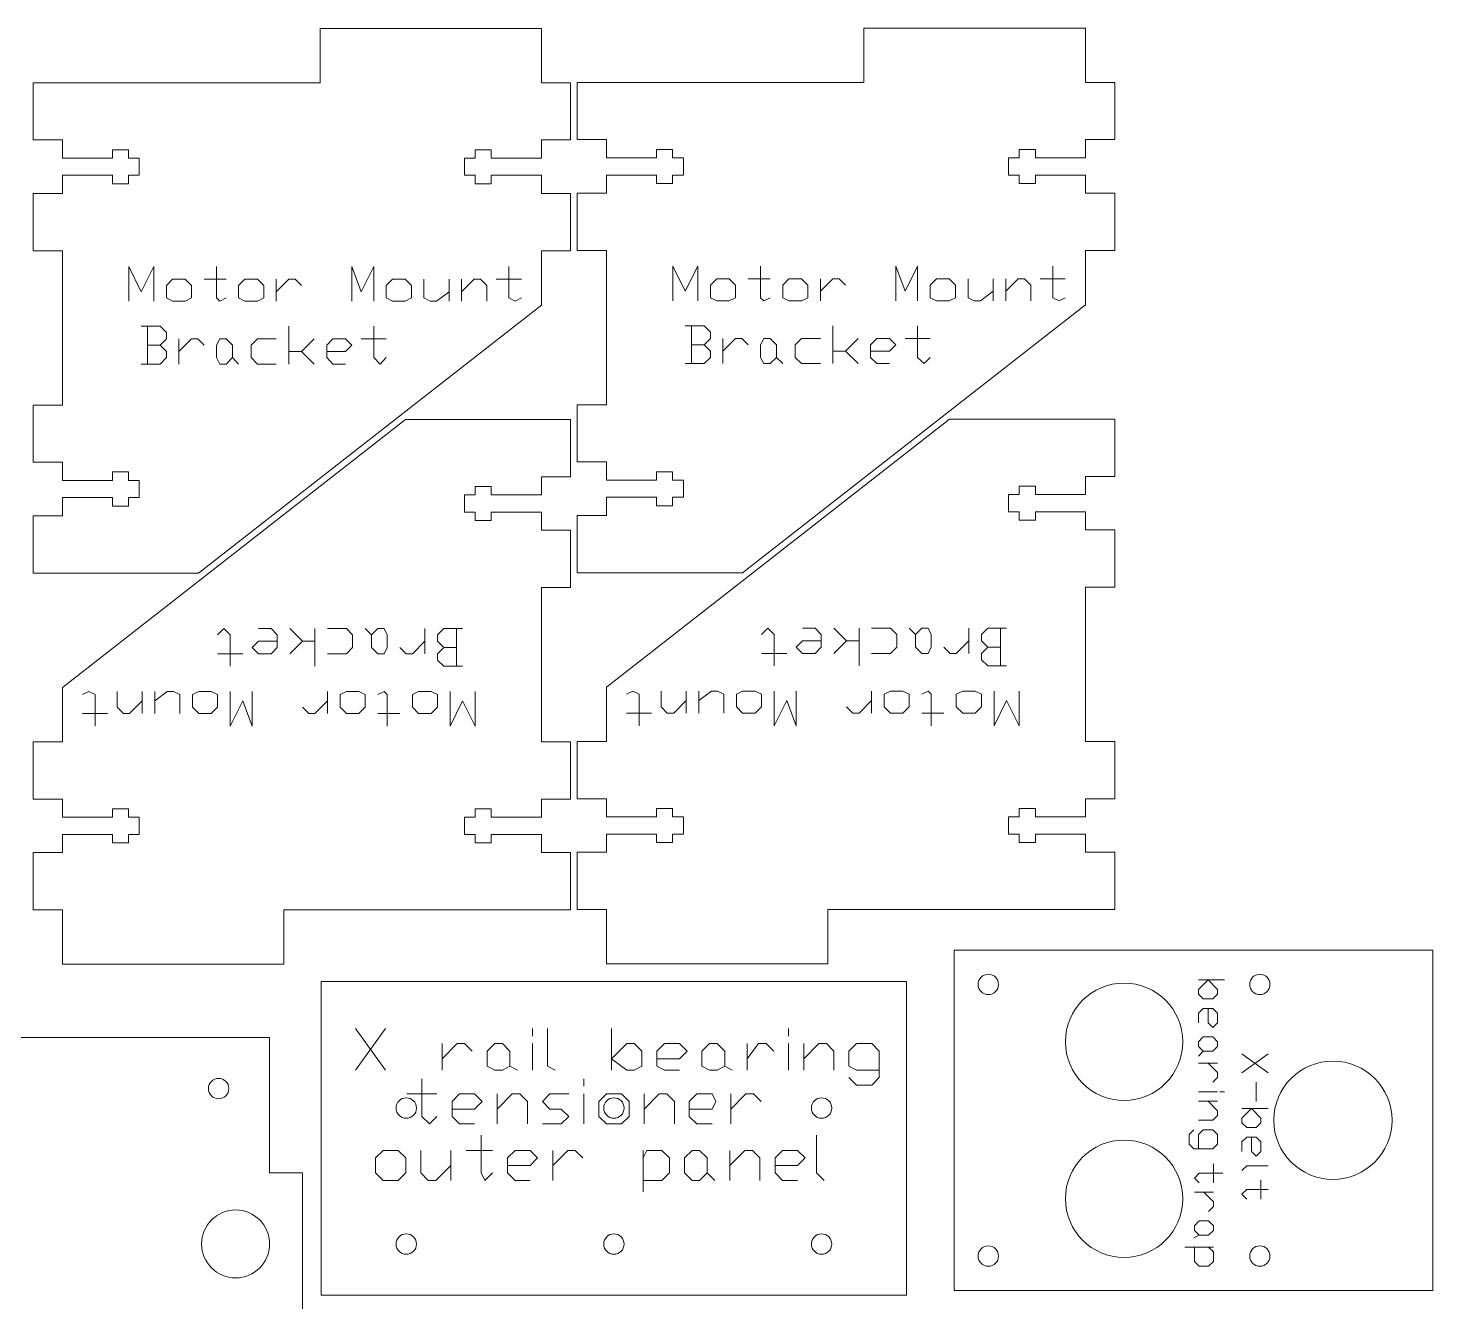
# Model space of a CAD drawing. Header units: inches. Extents: x 0.4 to 31.7, y 0.3 to 15.7.
# Drawn here: x 15.15 to 25.47, y 6.27 to 15.63 of the extents above; entities that cross this region are included whole.
import ezdxf

# ---------------------------------------------------------------- set-up
doc = ezdxf.new("R2010")
doc.units = ezdxf.units.IN
doc.header["$MEASUREMENT"] = 0
doc.layers.add('CUT_SHEET_1', color=179, linetype='CONTINUOUS', true_color=0x131326)

msp = doc.modelspace()

# ---------------------------------------------------------------- linework, layer by layer
at = {"layer": 'CUT_SHEET_1', "color": 3, "lineweight": 15, "true_color": 0x00ff00}
for p, q in [((17.292, 15.226), (17.292, 15.626)), ((17.292, 15.626), (18.919, 15.626)), ((18.919, 15.626), (18.919, 15.226)), ((21.289, 15.229), (21.289, 15.628)), ((21.289, 15.628), (22.917, 15.628)), ((22.917, 15.628), (22.917, 15.229)), ((15.184, 14.807), (15.184, 15.226)), ((15.184, 15.226), (17.292, 15.226)), ((18.919, 15.226), (19.134, 15.226)), ((19.134, 15.226), (19.134, 14.807)), ((19.182, 14.809), (19.182, 15.229)), ((19.182, 15.229), (21.289, 15.229)), ((22.917, 15.229), (23.132, 15.229)), ((23.132, 15.229), (23.132, 14.809)), ((15.399, 14.807), (15.184, 14.807)), ((15.399, 14.673), (15.399, 14.807)), ((19.134, 14.807), (18.919, 14.807)), ((18.919, 14.807), (18.919, 14.673)), ((19.397, 14.809), (19.182, 14.809)), ((19.397, 14.675), (19.397, 14.809)), ((23.132, 14.809), (22.917, 14.809)), ((22.917, 14.809), (22.917, 14.675)), ((15.767, 14.673), (15.399, 14.673)), ((15.885, 14.735), (15.767, 14.735)), ((15.767, 14.735), (15.767, 14.673)), ((15.885, 14.673), (15.885, 14.735)), ((15.964, 14.673), (15.885, 14.673)), ((15.964, 14.547), (15.964, 14.673)), ((18.433, 14.673), (18.355, 14.673)), ((18.355, 14.673), (18.355, 14.547)), ((18.551, 14.735), (18.433, 14.735)), ((18.433, 14.735), (18.433, 14.673)), ((18.551, 14.673), (18.551, 14.735)), ((18.919, 14.673), (18.551, 14.673)), ((19.765, 14.675), (19.397, 14.675)), ((19.883, 14.737), (19.765, 14.737)), ((19.765, 14.737), (19.765, 14.675)), ((19.883, 14.675), (19.883, 14.737)), ((19.962, 14.675), (19.883, 14.675)), ((19.962, 14.549), (19.962, 14.675)), ((22.431, 14.675), (22.352, 14.675)), ((22.352, 14.675), (22.352, 14.549)), ((22.549, 14.737), (22.431, 14.737)), ((22.431, 14.737), (22.431, 14.675)), ((22.549, 14.675), (22.549, 14.737)), ((22.917, 14.675), (22.549, 14.675)), ((15.399, 14.413), (15.399, 14.547)), ((15.399, 14.547), (15.767, 14.547)), ((15.767, 14.547), (15.767, 14.485)), ((15.767, 14.485), (15.885, 14.485)), ((15.885, 14.485), (15.885, 14.547)), ((15.885, 14.547), (15.964, 14.547)), ((18.355, 14.547), (18.433, 14.547)), ((18.433, 14.547), (18.433, 14.485)), ((18.433, 14.485), (18.551, 14.485)), ((18.551, 14.485), (18.551, 14.547)), ((18.551, 14.547), (18.919, 14.547)), ((18.919, 14.547), (18.919, 14.413)), ((19.397, 14.415), (19.397, 14.549)), ((19.397, 14.549), (19.765, 14.549)), ((19.765, 14.549), (19.765, 14.487)), ((19.765, 14.487), (19.883, 14.487)), ((19.883, 14.487), (19.883, 14.549)), ((19.883, 14.549), (19.962, 14.549)), ((22.352, 14.549), (22.431, 14.549)), ((22.431, 14.549), (22.431, 14.487)), ((22.431, 14.487), (22.549, 14.487)), ((22.549, 14.487), (22.549, 14.549)), ((22.549, 14.549), (22.917, 14.549)), ((22.917, 14.549), (22.917, 14.415)), ((15.184, 13.993), (15.184, 14.413)), ((15.184, 14.413), (15.399, 14.413)), ((18.919, 14.413), (19.134, 14.413)), ((19.134, 14.413), (19.134, 13.993)), ((19.182, 13.996), (19.182, 14.415)), ((19.182, 14.415), (19.397, 14.415)), ((22.917, 14.415), (23.132, 14.415)), ((23.132, 14.415), (23.132, 13.996)), ((15.399, 13.993), (15.184, 13.993)), ((15.399, 12.859), (15.399, 13.993)), ((19.134, 13.993), (18.919, 13.993)), ((18.919, 13.993), (18.919, 13.594)), ((19.397, 13.996), (19.182, 13.996)), ((19.397, 12.861), (19.397, 13.996)), ((23.132, 13.996), (22.917, 13.996)), ((22.917, 13.996), (22.917, 13.596)), ((18.919, 13.594), (16.399, 11.626)), ((18.919, 13.594), (18.919, 13.594)), ((22.917, 13.596), (20.396, 11.628)), ((22.917, 13.596), (22.917, 13.596)), ((15.184, 12.439), (15.184, 12.859)), ((15.184, 12.859), (15.399, 12.859)), ((19.182, 12.442), (19.182, 12.861)), ((19.182, 12.861), (19.397, 12.861)), ((15.399, 10.785), (17.92, 12.753)), ((17.92, 12.753), (19.134, 12.753)), ((19.134, 12.753), (19.134, 12.333)), ((19.397, 10.788), (21.917, 12.755)), ((21.917, 12.755), (23.132, 12.755)), ((23.132, 12.755), (23.132, 12.335)), ((15.399, 12.439), (15.184, 12.439)), ((15.399, 12.306), (15.399, 12.439)), ((19.397, 12.442), (19.182, 12.442)), ((19.397, 12.308), (19.397, 12.442)), ((15.767, 12.306), (15.399, 12.306)), ((15.885, 12.368), (15.767, 12.368)), ((15.767, 12.368), (15.767, 12.306)), ((15.885, 12.306), (15.885, 12.368)), ((15.964, 12.306), (15.885, 12.306)), ((15.964, 12.18), (15.964, 12.306)), ((19.134, 12.333), (18.919, 12.333)), ((18.919, 12.333), (18.919, 12.199)), ((19.765, 12.308), (19.397, 12.308)), ((19.883, 12.37), (19.765, 12.37)), ((19.765, 12.37), (19.765, 12.308)), ((19.883, 12.308), (19.883, 12.37)), ((19.962, 12.308), (19.883, 12.308)), ((19.962, 12.182), (19.962, 12.308)), ((23.132, 12.335), (22.917, 12.335)), ((22.917, 12.335), (22.917, 12.202)), ((18.433, 12.199), (18.355, 12.199)), ((18.355, 12.199), (18.355, 12.073)), ((18.551, 12.261), (18.433, 12.261)), ((18.433, 12.261), (18.433, 12.199)), ((18.551, 12.199), (18.551, 12.261)), ((18.919, 12.199), (18.551, 12.199)), ((19.397, 12.048), (19.397, 12.182)), ((19.397, 12.182), (19.765, 12.182)), ((19.765, 12.182), (19.765, 12.12)), ((19.883, 12.12), (19.883, 12.182)), ((19.883, 12.182), (19.962, 12.182)), ((22.431, 12.202), (22.352, 12.202)), ((22.352, 12.202), (22.352, 12.076)), ((22.549, 12.263), (22.431, 12.263)), ((22.431, 12.263), (22.431, 12.202)), ((22.549, 12.202), (22.549, 12.263)), ((22.917, 12.202), (22.549, 12.202)), ((15.399, 12.046), (15.399, 12.18)), ((15.399, 12.18), (15.767, 12.18)), ((15.767, 12.18), (15.767, 12.118)), ((15.767, 12.118), (15.885, 12.118)), ((15.885, 12.118), (15.885, 12.18)), ((15.885, 12.18), (15.964, 12.18)), ((19.765, 12.12), (19.883, 12.12)), ((15.184, 11.626), (15.184, 12.046)), ((15.184, 12.046), (15.399, 12.046)), ((18.355, 12.073), (18.433, 12.073)), ((18.433, 12.073), (18.433, 12.011)), ((18.433, 12.011), (18.551, 12.011)), ((18.551, 12.011), (18.551, 12.073)), ((18.551, 12.073), (18.919, 12.073)), ((18.919, 12.073), (18.919, 11.94)), ((19.182, 11.628), (19.182, 12.048)), ((19.182, 12.048), (19.397, 12.048)), ((22.352, 12.076), (22.431, 12.076)), ((22.431, 12.076), (22.431, 12.014)), ((22.431, 12.014), (22.549, 12.014)), ((22.549, 12.014), (22.549, 12.076)), ((22.549, 12.076), (22.917, 12.076)), ((22.917, 12.076), (22.917, 11.942)), ((18.919, 11.94), (19.134, 11.94)), ((19.134, 11.94), (19.134, 11.52)), ((22.917, 11.942), (23.132, 11.942)), ((23.132, 11.942), (23.132, 11.522)), ((16.399, 11.626), (15.184, 11.626)), ((20.396, 11.628), (19.182, 11.628)), ((19.134, 11.52), (18.919, 11.52)), ((18.919, 11.52), (18.919, 10.386)), ((23.132, 11.522), (22.917, 11.522)), ((22.917, 11.522), (22.917, 10.388)), ((15.399, 10.386), (15.399, 10.785)), ((15.399, 10.785), (15.399, 10.785)), ((19.397, 10.388), (19.397, 10.788)), ((19.397, 10.788), (19.397, 10.788)), ((15.184, 9.966), (15.184, 10.386)), ((15.184, 10.386), (15.399, 10.386)), ((18.919, 10.386), (19.134, 10.386)), ((19.134, 10.386), (19.134, 9.966)), ((19.182, 9.968), (19.182, 10.388)), ((19.182, 10.388), (19.397, 10.388)), ((22.917, 10.388), (23.132, 10.388)), ((23.132, 10.388), (23.132, 9.968)), ((15.399, 9.966), (15.184, 9.966)), ((15.399, 9.832), (15.399, 9.966)), ((19.134, 9.966), (18.919, 9.966)), ((18.919, 9.966), (18.919, 9.832)), ((19.397, 9.968), (19.182, 9.968)), ((19.397, 9.834), (19.397, 9.968)), ((23.132, 9.968), (22.917, 9.968)), ((22.917, 9.968), (22.917, 9.834)), ((15.767, 9.832), (15.399, 9.832)), ((15.885, 9.894), (15.767, 9.894)), ((15.767, 9.894), (15.767, 9.832)), ((15.885, 9.832), (15.885, 9.894)), ((15.964, 9.832), (15.885, 9.832)), ((15.964, 9.706), (15.964, 9.832)), ((18.433, 9.832), (18.355, 9.832)), ((18.355, 9.832), (18.355, 9.706)), ((18.551, 9.894), (18.433, 9.894)), ((18.433, 9.894), (18.433, 9.832)), ((18.551, 9.832), (18.551, 9.894)), ((18.919, 9.832), (18.551, 9.832)), ((19.765, 9.834), (19.397, 9.834)), ((19.883, 9.896), (19.765, 9.896)), ((19.765, 9.896), (19.765, 9.834)), ((19.883, 9.834), (19.883, 9.896)), ((19.962, 9.834), (19.883, 9.834)), ((19.962, 9.708), (19.962, 9.834)), ((22.431, 9.834), (22.352, 9.834)), ((22.352, 9.834), (22.352, 9.708)), ((22.549, 9.896), (22.431, 9.896)), ((22.431, 9.896), (22.431, 9.834)), ((22.549, 9.834), (22.549, 9.896)), ((22.917, 9.834), (22.549, 9.834)), ((15.399, 9.572), (15.399, 9.706)), ((15.399, 9.706), (15.767, 9.706)), ((15.767, 9.706), (15.767, 9.644)), ((15.885, 9.644), (15.885, 9.706)), ((15.885, 9.706), (15.964, 9.706)), ((18.355, 9.706), (18.433, 9.706)), ((18.433, 9.706), (18.433, 9.644)), ((18.551, 9.644), (18.551, 9.706)), ((18.551, 9.706), (18.919, 9.706)), ((18.919, 9.706), (18.919, 9.572)), ((19.397, 9.575), (19.397, 9.708)), ((19.397, 9.708), (19.765, 9.708)), ((19.765, 9.708), (19.765, 9.646)), ((19.883, 9.646), (19.883, 9.708)), ((19.883, 9.708), (19.962, 9.708)), ((22.352, 9.708), (22.431, 9.708)), ((22.431, 9.708), (22.431, 9.646)), ((22.549, 9.646), (22.549, 9.708)), ((22.549, 9.708), (22.917, 9.708)), ((22.917, 9.708), (22.917, 9.575)), ((15.767, 9.644), (15.885, 9.644)), ((18.433, 9.644), (18.551, 9.644)), ((19.765, 9.646), (19.883, 9.646)), ((22.431, 9.646), (22.549, 9.646)), ((15.184, 9.153), (15.184, 9.572)), ((15.184, 9.572), (15.399, 9.572)), ((18.919, 9.572), (19.134, 9.572)), ((19.134, 9.572), (19.134, 9.153)), ((19.182, 9.155), (19.182, 9.575)), ((19.182, 9.575), (19.397, 9.575)), ((22.917, 9.575), (23.132, 9.575)), ((23.132, 9.575), (23.132, 9.155)), ((15.399, 9.153), (15.184, 9.153)), ((15.399, 8.753), (15.399, 9.153)), ((19.134, 9.153), (17.027, 9.153)), ((17.027, 9.153), (17.027, 8.753)), ((19.397, 9.155), (19.182, 9.155)), ((19.397, 8.755), (19.397, 9.155)), ((23.132, 9.155), (21.025, 9.155)), ((21.025, 9.155), (21.025, 8.755)), ((21.952, 6.357), (21.952, 8.856)), ((21.952, 8.856), (25.47, 8.856)), ((25.47, 8.856), (25.47, 6.357)), ((17.027, 8.753), (15.399, 8.753)), ((21.025, 8.755), (19.397, 8.755)), ((17.301, 6.322), (17.301, 8.625)), ((17.301, 8.625), (21.603, 8.625)), ((21.603, 8.625), (21.603, 6.322)), ((16.922, 8.214), (8.558, 8.214)), ((16.922, 7.221), (16.922, 8.214)), ((17.163, 7.221), (16.922, 7.221)), ((17.163, 6.181), (17.163, 7.221)), ((21.603, 6.322), (17.301, 6.322)), ((25.47, 6.357), (21.952, 6.357))]:
    msp.add_line(p, q, dxfattribs=at)
at = {"layer": 'CUT_SHEET_1', "color": 7, "lineweight": 15, "true_color": 0xffffff}
for p, q in [((15.886, 13.623), (15.886, 13.877)), ((15.886, 13.877), (15.978, 13.692)), ((15.978, 13.692), (16.071, 13.877)), ((16.071, 13.877), (16.071, 13.623)), ((16.532, 13.877), (16.532, 13.646)), ((17.525, 13.623), (17.525, 13.877)), ((17.525, 13.877), (17.594, 13.692)), ((17.594, 13.692), (17.687, 13.877)), ((17.687, 13.877), (17.687, 13.623)), ((18.68, 13.877), (18.68, 13.646)), ((19.884, 13.625), (19.884, 13.879)), ((19.884, 13.879), (19.976, 13.695)), ((19.976, 13.695), (20.068, 13.879)), ((20.068, 13.879), (20.068, 13.625)), ((20.53, 13.879), (20.53, 13.648)), ((21.523, 13.625), (21.523, 13.879)), ((21.523, 13.879), (21.592, 13.695)), ((21.592, 13.695), (21.684, 13.879)), ((21.684, 13.879), (21.684, 13.625)), ((22.677, 13.879), (22.677, 13.648)), ((16.163, 13.739), (16.209, 13.785)), ((16.163, 13.646), (16.163, 13.739)), ((16.209, 13.785), (16.302, 13.785)), ((16.302, 13.785), (16.348, 13.739)), ((16.348, 13.739), (16.348, 13.646)), ((16.44, 13.785), (16.602, 13.785)), ((16.694, 13.739), (16.74, 13.785)), ((16.694, 13.646), (16.694, 13.739)), ((16.74, 13.785), (16.833, 13.785)), ((16.833, 13.785), (16.879, 13.739)), ((16.879, 13.739), (16.879, 13.646)), ((16.971, 13.692), (17.063, 13.785)), ((16.971, 13.623), (16.971, 13.785)), ((17.063, 13.785), (17.11, 13.785)), ((17.11, 13.785), (17.156, 13.739)), ((17.779, 13.739), (17.825, 13.785)), ((17.779, 13.646), (17.779, 13.739)), ((17.825, 13.785), (17.918, 13.785)), ((17.918, 13.785), (17.964, 13.739)), ((17.964, 13.739), (17.964, 13.646)), ((18.056, 13.785), (18.056, 13.646)), ((18.241, 13.785), (18.241, 13.623)), ((18.333, 13.692), (18.426, 13.785)), ((18.333, 13.623), (18.333, 13.785)), ((18.426, 13.785), (18.472, 13.785)), ((18.472, 13.785), (18.518, 13.739)), ((18.518, 13.739), (18.518, 13.623)), ((18.587, 13.785), (18.772, 13.785)), ((20.161, 13.741), (20.207, 13.787)), ((20.161, 13.648), (20.161, 13.741)), ((20.207, 13.787), (20.299, 13.787)), ((20.299, 13.787), (20.345, 13.741)), ((20.345, 13.741), (20.345, 13.648)), ((20.438, 13.787), (20.599, 13.787)), ((20.692, 13.741), (20.738, 13.787)), ((20.692, 13.648), (20.692, 13.741)), ((20.738, 13.787), (20.83, 13.787)), ((20.83, 13.787), (20.876, 13.741)), ((20.876, 13.741), (20.876, 13.648)), ((20.969, 13.695), (21.061, 13.787)), ((20.969, 13.625), (20.969, 13.787)), ((21.061, 13.787), (21.107, 13.787)), ((21.107, 13.787), (21.154, 13.741)), ((21.777, 13.741), (21.823, 13.787)), ((21.777, 13.648), (21.777, 13.741)), ((21.823, 13.787), (21.915, 13.787)), ((21.915, 13.787), (21.961, 13.741)), ((21.961, 13.741), (21.961, 13.648)), ((22.054, 13.787), (22.054, 13.648)), ((22.239, 13.787), (22.239, 13.625)), ((22.331, 13.695), (22.423, 13.787)), ((22.331, 13.625), (22.331, 13.787)), ((22.423, 13.787), (22.469, 13.787)), ((22.469, 13.787), (22.516, 13.741)), ((22.516, 13.741), (22.516, 13.625)), ((22.585, 13.787), (22.769, 13.787)), ((16.209, 13.623), (16.163, 13.646)), ((16.348, 13.646), (16.302, 13.623)), ((16.532, 13.646), (16.556, 13.623)), ((16.556, 13.623), (16.602, 13.646)), ((16.74, 13.623), (16.694, 13.646)), ((16.879, 13.646), (16.833, 13.623)), ((17.825, 13.623), (17.779, 13.646)), ((17.964, 13.646), (17.918, 13.623)), ((18.056, 13.646), (18.102, 13.623)), ((18.149, 13.623), (18.241, 13.692)), ((18.68, 13.646), (18.726, 13.623)), ((18.726, 13.623), (18.772, 13.646)), ((20.207, 13.625), (20.161, 13.648)), ((20.345, 13.648), (20.299, 13.625)), ((20.53, 13.648), (20.553, 13.625)), ((20.553, 13.625), (20.599, 13.648)), ((20.738, 13.625), (20.692, 13.648)), ((20.876, 13.648), (20.83, 13.625)), ((21.823, 13.625), (21.777, 13.648)), ((21.961, 13.648), (21.915, 13.625)), ((22.054, 13.648), (22.1, 13.625)), ((22.146, 13.625), (22.239, 13.695)), ((22.677, 13.648), (22.723, 13.625)), ((22.723, 13.625), (22.769, 13.648)), ((16.302, 13.623), (16.209, 13.623)), ((16.833, 13.623), (16.74, 13.623)), ((17.918, 13.623), (17.825, 13.623)), ((18.102, 13.623), (18.149, 13.623)), ((20.299, 13.625), (20.207, 13.625)), ((20.83, 13.625), (20.738, 13.625)), ((21.915, 13.625), (21.823, 13.625)), ((22.1, 13.625), (22.146, 13.625)), ((16.117, 13.438), (15.978, 13.438)), ((16.025, 13.438), (16.025, 13.161)), ((16.163, 13.392), (16.117, 13.438)), ((17.063, 13.161), (17.063, 13.438)), ((17.687, 13.438), (17.687, 13.208)), ((20.115, 13.441), (19.976, 13.441)), ((20.022, 13.441), (20.022, 13.164)), ((20.161, 13.395), (20.115, 13.441)), ((21.061, 13.164), (21.061, 13.441)), ((21.684, 13.441), (21.684, 13.21)), ((16.117, 13.3), (16.163, 13.346)), ((16.163, 13.346), (16.163, 13.392)), ((16.255, 13.254), (16.348, 13.346)), ((16.255, 13.161), (16.255, 13.346)), ((16.348, 13.346), (16.394, 13.346)), ((16.394, 13.346), (16.44, 13.3)), ((16.532, 13.3), (16.556, 13.346)), ((16.556, 13.346), (16.602, 13.346)), ((16.602, 13.346), (16.648, 13.3)), ((16.833, 13.346), (16.786, 13.3)), ((16.971, 13.346), (16.833, 13.346)), ((17.156, 13.254), (17.248, 13.346)), ((17.387, 13.346), (17.341, 13.3)), ((17.479, 13.346), (17.387, 13.346)), ((17.525, 13.3), (17.479, 13.346)), ((17.594, 13.346), (17.779, 13.346)), ((20.115, 13.302), (20.161, 13.348)), ((20.161, 13.348), (20.161, 13.395)), ((20.253, 13.256), (20.345, 13.348)), ((20.253, 13.164), (20.253, 13.348)), ((20.345, 13.348), (20.392, 13.348)), ((20.392, 13.348), (20.438, 13.302)), ((20.53, 13.302), (20.553, 13.348)), ((20.553, 13.348), (20.599, 13.348)), ((20.599, 13.348), (20.646, 13.302)), ((20.83, 13.348), (20.784, 13.302)), ((20.969, 13.348), (20.83, 13.348)), ((21.154, 13.256), (21.246, 13.348)), ((21.384, 13.348), (21.338, 13.302)), ((21.477, 13.348), (21.384, 13.348)), ((21.523, 13.302), (21.477, 13.348)), ((21.592, 13.348), (21.777, 13.348)), ((16.117, 13.3), (16.025, 13.3)), ((16.163, 13.254), (16.117, 13.3)), ((16.163, 13.208), (16.163, 13.254)), ((16.532, 13.208), (16.532, 13.3)), ((16.648, 13.3), (16.648, 13.208)), ((16.786, 13.3), (16.786, 13.208)), ((17.063, 13.254), (17.156, 13.254)), ((17.156, 13.254), (17.248, 13.161)), ((17.341, 13.3), (17.341, 13.208)), ((17.341, 13.254), (17.479, 13.254)), ((17.479, 13.254), (17.525, 13.3)), ((20.115, 13.302), (20.022, 13.302)), ((20.161, 13.256), (20.115, 13.302)), ((20.161, 13.21), (20.161, 13.256)), ((20.53, 13.21), (20.53, 13.302)), ((20.646, 13.302), (20.646, 13.21)), ((20.784, 13.302), (20.784, 13.21)), ((21.061, 13.256), (21.154, 13.256)), ((21.154, 13.256), (21.246, 13.164)), ((21.338, 13.302), (21.338, 13.21)), ((21.338, 13.256), (21.477, 13.256)), ((21.477, 13.256), (21.523, 13.302)), ((15.978, 13.161), (16.117, 13.161)), ((16.117, 13.161), (16.163, 13.208)), ((16.556, 13.161), (16.532, 13.208)), ((16.602, 13.161), (16.556, 13.161)), ((16.648, 13.208), (16.602, 13.161)), ((16.648, 13.208), (16.694, 13.161)), ((16.786, 13.208), (16.833, 13.161)), ((16.833, 13.161), (16.971, 13.161)), ((17.341, 13.208), (17.387, 13.161)), ((17.387, 13.161), (17.479, 13.161)), ((17.687, 13.208), (17.733, 13.161)), ((17.733, 13.161), (17.779, 13.208)), ((19.976, 13.164), (20.115, 13.164)), ((20.115, 13.164), (20.161, 13.21)), ((20.553, 13.164), (20.53, 13.21)), ((20.599, 13.164), (20.553, 13.164)), ((20.646, 13.21), (20.599, 13.164)), ((20.646, 13.21), (20.692, 13.164)), ((20.784, 13.21), (20.83, 13.164)), ((20.83, 13.164), (20.969, 13.164)), ((21.338, 13.21), (21.384, 13.164)), ((21.384, 13.164), (21.477, 13.164)), ((21.684, 13.21), (21.731, 13.164)), ((21.731, 13.164), (21.777, 13.21)), ((16.585, 11.218), (16.539, 11.171)), ((16.632, 11.171), (16.585, 11.218)), ((16.632, 10.941), (16.632, 11.171)), ((16.932, 11.218), (16.839, 11.218)), ((16.978, 11.171), (16.932, 11.218)), ((16.978, 11.079), (16.978, 11.171)), ((17.163, 11.125), (17.07, 11.218)), ((17.255, 11.218), (17.255, 10.941)), ((17.486, 11.218), (17.347, 11.218)), ((17.532, 11.171), (17.486, 11.218)), ((17.532, 11.079), (17.532, 11.171)), ((17.671, 11.171), (17.624, 11.218)), ((17.671, 11.171), (17.717, 11.218)), ((17.671, 11.079), (17.671, 11.171)), ((17.717, 11.218), (17.763, 11.218)), ((17.763, 11.218), (17.786, 11.171)), ((17.786, 11.171), (17.786, 11.079)), ((18.063, 11.218), (18.063, 11.033)), ((18.202, 11.218), (18.155, 11.171)), ((18.155, 11.171), (18.155, 11.125)), ((18.34, 11.218), (18.202, 11.218)), ((18.294, 10.941), (18.294, 11.218)), ((20.583, 11.22), (20.537, 11.174)), ((20.629, 11.174), (20.583, 11.22)), ((20.629, 10.943), (20.629, 11.174)), ((20.93, 11.22), (20.837, 11.22)), ((20.976, 11.174), (20.93, 11.22)), ((20.976, 11.081), (20.976, 11.174)), ((21.16, 11.127), (21.068, 11.22)), ((21.253, 11.22), (21.253, 10.943)), ((21.484, 11.22), (21.345, 11.22)), ((21.53, 11.174), (21.484, 11.22)), ((21.53, 11.081), (21.53, 11.174)), ((21.668, 11.174), (21.622, 11.22)), ((21.668, 11.174), (21.714, 11.22)), ((21.668, 11.081), (21.668, 11.174)), ((21.714, 11.22), (21.761, 11.22)), ((21.761, 11.22), (21.784, 11.174)), ((21.784, 11.174), (21.784, 11.081)), ((22.061, 11.22), (22.061, 11.035)), ((22.199, 11.22), (22.153, 11.174)), ((22.153, 11.174), (22.153, 11.127)), ((22.338, 11.22), (22.199, 11.22)), ((22.292, 10.943), (22.292, 11.22)), ((16.839, 11.125), (16.793, 11.079)), ((16.793, 11.079), (16.839, 11.033)), ((16.978, 11.125), (16.839, 11.125)), ((16.932, 11.033), (16.978, 11.079)), ((17.163, 11.125), (17.07, 11.033)), ((17.255, 11.125), (17.163, 11.125)), ((17.486, 11.033), (17.532, 11.079)), ((17.717, 11.033), (17.671, 11.079)), ((17.786, 11.079), (17.763, 11.033)), ((17.925, 11.033), (17.878, 11.079)), ((18.063, 11.125), (17.971, 11.033)), ((18.155, 11.125), (18.202, 11.079)), ((18.202, 11.079), (18.155, 11.033)), ((18.202, 11.079), (18.294, 11.079)), ((20.837, 11.127), (20.791, 11.081)), ((20.791, 11.081), (20.837, 11.035)), ((20.976, 11.127), (20.837, 11.127)), ((20.93, 11.035), (20.976, 11.081)), ((21.16, 11.127), (21.068, 11.035)), ((21.253, 11.127), (21.16, 11.127)), ((21.484, 11.035), (21.53, 11.081)), ((21.714, 11.035), (21.668, 11.081)), ((21.784, 11.081), (21.761, 11.035)), ((21.922, 11.035), (21.876, 11.081)), ((22.061, 11.127), (21.968, 11.035)), ((22.153, 11.127), (22.199, 11.081)), ((22.199, 11.081), (22.153, 11.035)), ((22.199, 11.081), (22.292, 11.081)), ((16.724, 11.033), (16.539, 11.033)), ((16.839, 11.033), (16.932, 11.033)), ((17.347, 11.033), (17.486, 11.033)), ((17.763, 11.033), (17.717, 11.033)), ((17.971, 11.033), (17.925, 11.033)), ((18.155, 11.033), (18.155, 10.987)), ((18.155, 10.987), (18.202, 10.941)), ((20.722, 11.035), (20.537, 11.035)), ((20.837, 11.035), (20.93, 11.035)), ((21.345, 11.035), (21.484, 11.035)), ((21.761, 11.035), (21.714, 11.035)), ((21.968, 11.035), (21.922, 11.035)), ((22.153, 11.035), (22.153, 10.989)), ((22.153, 10.989), (22.199, 10.943)), ((18.202, 10.941), (18.34, 10.941)), ((22.199, 10.943), (22.338, 10.943)), ((15.593, 10.756), (15.547, 10.733)), ((15.639, 10.733), (15.593, 10.756)), ((15.801, 10.64), (15.801, 10.756)), ((15.985, 10.756), (15.985, 10.594)), ((16.078, 10.594), (16.078, 10.756)), ((16.17, 10.756), (16.078, 10.687)), ((16.216, 10.756), (16.17, 10.756)), ((16.262, 10.733), (16.216, 10.756)), ((16.355, 10.733), (16.401, 10.756)), ((16.401, 10.756), (16.493, 10.756)), ((16.493, 10.756), (16.539, 10.733)), ((16.632, 10.502), (16.632, 10.756)), ((16.793, 10.756), (16.793, 10.502)), ((17.347, 10.756), (17.347, 10.594)), ((17.44, 10.733), (17.486, 10.756)), ((17.486, 10.756), (17.578, 10.756)), ((17.578, 10.756), (17.624, 10.733)), ((17.763, 10.756), (17.717, 10.733)), ((17.786, 10.733), (17.763, 10.756)), ((17.971, 10.733), (18.017, 10.756)), ((18.017, 10.756), (18.109, 10.756)), ((18.109, 10.756), (18.155, 10.733)), ((18.248, 10.502), (18.248, 10.756)), ((18.433, 10.756), (18.433, 10.502)), ((19.591, 10.758), (19.544, 10.735)), ((19.637, 10.735), (19.591, 10.758)), ((19.798, 10.643), (19.798, 10.758)), ((19.983, 10.758), (19.983, 10.596)), ((20.075, 10.596), (20.075, 10.758)), ((20.168, 10.758), (20.075, 10.689)), ((20.214, 10.758), (20.168, 10.758)), ((20.26, 10.735), (20.214, 10.758)), ((20.352, 10.735), (20.398, 10.758)), ((20.398, 10.758), (20.491, 10.758)), ((20.491, 10.758), (20.537, 10.735)), ((20.629, 10.504), (20.629, 10.758)), ((20.791, 10.758), (20.791, 10.504)), ((21.345, 10.758), (21.345, 10.596)), ((21.437, 10.735), (21.484, 10.758)), ((21.484, 10.758), (21.576, 10.758)), ((21.576, 10.758), (21.622, 10.735)), ((21.761, 10.758), (21.714, 10.735)), ((21.784, 10.735), (21.761, 10.758)), ((21.968, 10.735), (22.015, 10.758)), ((22.015, 10.758), (22.107, 10.758)), ((22.107, 10.758), (22.153, 10.735)), ((22.245, 10.504), (22.245, 10.758)), ((22.43, 10.758), (22.43, 10.504)), ((15.639, 10.502), (15.639, 10.733)), ((15.847, 10.594), (15.801, 10.64)), ((15.985, 10.687), (15.893, 10.594)), ((16.262, 10.594), (16.262, 10.733)), ((16.355, 10.64), (16.355, 10.733)), ((16.401, 10.594), (16.355, 10.64)), ((16.539, 10.64), (16.493, 10.594)), ((16.539, 10.733), (16.539, 10.64)), ((16.724, 10.687), (16.632, 10.502)), ((16.793, 10.502), (16.724, 10.687)), ((17.209, 10.594), (17.163, 10.64)), ((17.347, 10.687), (17.255, 10.594)), ((17.44, 10.64), (17.44, 10.733)), ((17.486, 10.594), (17.44, 10.64)), ((17.624, 10.64), (17.578, 10.594)), ((17.624, 10.733), (17.624, 10.64)), ((17.786, 10.502), (17.786, 10.733)), ((17.971, 10.64), (17.971, 10.733)), ((18.017, 10.594), (17.971, 10.64)), ((18.155, 10.64), (18.109, 10.594)), ((18.155, 10.733), (18.155, 10.64)), ((18.34, 10.687), (18.248, 10.502)), ((18.433, 10.502), (18.34, 10.687)), ((19.637, 10.504), (19.637, 10.735)), ((19.844, 10.596), (19.798, 10.643)), ((19.983, 10.689), (19.891, 10.596)), ((20.26, 10.596), (20.26, 10.735)), ((20.352, 10.643), (20.352, 10.735)), ((20.398, 10.596), (20.352, 10.643)), ((20.537, 10.643), (20.491, 10.596)), ((20.537, 10.735), (20.537, 10.643)), ((20.722, 10.689), (20.629, 10.504)), ((20.791, 10.504), (20.722, 10.689)), ((21.207, 10.596), (21.16, 10.643)), ((21.345, 10.689), (21.253, 10.596)), ((21.437, 10.643), (21.437, 10.735)), ((21.484, 10.596), (21.437, 10.643)), ((21.622, 10.643), (21.576, 10.596)), ((21.622, 10.735), (21.622, 10.643)), ((21.784, 10.504), (21.784, 10.735)), ((21.968, 10.643), (21.968, 10.735)), ((22.015, 10.596), (21.968, 10.643)), ((22.153, 10.643), (22.107, 10.596)), ((22.153, 10.735), (22.153, 10.643)), ((22.338, 10.689), (22.245, 10.504)), ((22.43, 10.504), (22.338, 10.689)), ((15.731, 10.594), (15.547, 10.594)), ((15.893, 10.594), (15.847, 10.594)), ((16.493, 10.594), (16.401, 10.594)), ((17.255, 10.594), (17.209, 10.594)), ((17.578, 10.594), (17.486, 10.594)), ((17.878, 10.594), (17.717, 10.594)), ((18.109, 10.594), (18.017, 10.594)), ((19.729, 10.596), (19.544, 10.596)), ((19.891, 10.596), (19.844, 10.596)), ((20.491, 10.596), (20.398, 10.596)), ((21.253, 10.596), (21.207, 10.596)), ((21.576, 10.596), (21.484, 10.596)), ((21.876, 10.596), (21.714, 10.596)), ((22.107, 10.596), (22.015, 10.596)), ((23.748, 8.568), (23.818, 8.638)), ((23.748, 8.638), (23.94, 8.638)), ((23.818, 8.638), (23.888, 8.568)), ((23.748, 8.533), (23.748, 8.568)), ((23.783, 8.498), (23.748, 8.533)), ((23.853, 8.498), (23.783, 8.498)), ((23.888, 8.533), (23.853, 8.498)), ((23.888, 8.568), (23.888, 8.533)), ((23.783, 8.428), (23.748, 8.393)), ((23.748, 8.393), (23.748, 8.323)), ((23.853, 8.428), (23.783, 8.428)), ((23.818, 8.428), (23.818, 8.323)), ((23.888, 8.393), (23.853, 8.428)), ((23.888, 8.323), (23.888, 8.393)), ((17.552, 8.28), (17.773, 7.975)), ((17.552, 7.975), (17.773, 8.28)), ((18.853, 8.225), (18.853, 8.28)), ((18.964, 8.28), (18.964, 8.003)), ((19.435, 7.975), (19.435, 8.28)), ((20.736, 8.224), (20.736, 8.28)), ((23.818, 8.323), (23.853, 8.288)), ((23.853, 8.288), (23.888, 8.323)), ((18.189, 8.058), (18.299, 8.169)), ((18.189, 7.975), (18.189, 8.169)), ((18.299, 8.169), (18.355, 8.169)), ((18.355, 8.169), (18.41, 8.114)), ((18.521, 8.114), (18.576, 8.169)), ((18.576, 8.169), (18.632, 8.169)), ((18.632, 8.169), (18.687, 8.114)), ((18.853, 7.975), (18.853, 8.169)), ((19.435, 8.058), (19.546, 8.169)), ((19.546, 8.169), (19.601, 8.169)), ((19.601, 8.169), (19.656, 8.114)), ((19.823, 8.169), (19.767, 8.114)), ((19.933, 8.169), (19.823, 8.169)), ((19.989, 8.114), (19.933, 8.169)), ((20.099, 8.114), (20.155, 8.169)), ((20.155, 8.169), (20.21, 8.169)), ((20.21, 8.169), (20.266, 8.114)), ((20.432, 8.058), (20.515, 8.169)), ((20.432, 7.975), (20.432, 8.169)), ((20.515, 8.169), (20.57, 8.169)), ((20.57, 8.169), (20.626, 8.114)), ((20.736, 7.975), (20.736, 8.169)), ((20.847, 8.058), (20.958, 8.169)), ((20.847, 7.975), (20.847, 8.169)), ((20.958, 8.169), (21.013, 8.169)), ((21.013, 8.169), (21.069, 8.114)), ((21.235, 8.169), (21.179, 8.114)), ((21.346, 8.169), (21.235, 8.169)), ((21.401, 8.114), (21.346, 8.169)), ((23.748, 8.183), (23.783, 8.218)), ((23.748, 8.148), (23.748, 8.183)), ((23.783, 8.218), (23.853, 8.218)), ((23.853, 8.218), (23.888, 8.183)), ((23.888, 8.183), (23.888, 8.148)), ((18.521, 8.003), (18.521, 8.114)), ((18.687, 8.114), (18.687, 8.003)), ((19.546, 7.975), (19.435, 8.058)), ((19.656, 8.114), (19.656, 8.003)), ((19.767, 8.114), (19.767, 8.003)), ((19.767, 8.058), (19.933, 8.058)), ((19.933, 8.058), (19.989, 8.114)), ((20.099, 8.003), (20.099, 8.114)), ((20.266, 8.114), (20.266, 8.003)), ((21.069, 8.114), (21.069, 7.975)), ((21.179, 8.114), (21.179, 8.003)), ((21.401, 7.92), (21.401, 8.114)), ((23.783, 8.113), (23.748, 8.148)), ((23.783, 8.113), (23.748, 8.078)), ((23.853, 8.113), (23.783, 8.113)), ((23.888, 8.148), (23.853, 8.113)), ((24.26, 8.094), (24.067, 7.955)), ((24.067, 8.094), (24.26, 7.955)), ((18.576, 7.975), (18.521, 8.003)), ((18.632, 7.975), (18.576, 7.975)), ((18.687, 8.003), (18.632, 7.975)), ((18.687, 8.003), (18.743, 7.975)), ((18.964, 8.003), (19.019, 7.975)), ((19.601, 7.975), (19.546, 7.975)), ((19.656, 8.003), (19.601, 7.975)), ((19.767, 8.003), (19.823, 7.975)), ((19.823, 7.975), (19.933, 7.975)), ((20.155, 7.975), (20.099, 8.003)), ((20.21, 7.975), (20.155, 7.975)), ((20.266, 8.003), (20.21, 7.975)), ((20.266, 8.003), (20.321, 7.975)), ((21.179, 8.003), (21.235, 7.975)), ((21.235, 7.975), (21.401, 7.975)), ((23.748, 8.026), (23.888, 8.026)), ((23.818, 8.026), (23.888, 7.956)), ((23.888, 7.956), (23.888, 7.921)), ((18.04, 7.911), (18.04, 7.634)), ((19.231, 7.856), (19.231, 7.911)), ((21.179, 7.92), (21.235, 7.864)), ((21.235, 7.864), (21.346, 7.864)), ((21.346, 7.864), (21.401, 7.92)), ((23.888, 7.921), (23.853, 7.886)), ((24.172, 7.885), (24.172, 7.745)), ((17.93, 7.8), (18.151, 7.8)), ((18.317, 7.8), (18.262, 7.745)), ((18.262, 7.745), (18.262, 7.634)), ((18.428, 7.8), (18.317, 7.8)), ((18.483, 7.745), (18.428, 7.8)), ((18.428, 7.689), (18.483, 7.745)), ((18.594, 7.689), (18.705, 7.8)), ((18.594, 7.579), (18.594, 7.8)), ((18.705, 7.8), (18.76, 7.8)), ((18.76, 7.8), (18.816, 7.745)), ((18.816, 7.745), (18.816, 7.579)), ((18.927, 7.745), (18.982, 7.8)), ((18.982, 7.689), (18.927, 7.745)), ((18.982, 7.8), (19.12, 7.8)), ((19.231, 7.579), (19.231, 7.8)), ((19.342, 7.745), (19.397, 7.8)), ((19.342, 7.634), (19.342, 7.745)), ((19.397, 7.8), (19.508, 7.8)), ((19.508, 7.8), (19.563, 7.745)), ((19.563, 7.745), (19.563, 7.634)), ((19.674, 7.689), (19.785, 7.8)), ((19.674, 7.579), (19.674, 7.8)), ((19.785, 7.8), (19.84, 7.8)), ((19.84, 7.8), (19.896, 7.745)), ((19.896, 7.745), (19.896, 7.579)), ((20.062, 7.8), (20.006, 7.745)), ((20.006, 7.745), (20.006, 7.634)), ((20.173, 7.8), (20.062, 7.8)), ((20.2, 7.745), (20.173, 7.8)), ((20.173, 7.689), (20.2, 7.745)), ((20.311, 7.689), (20.422, 7.8)), ((20.311, 7.579), (20.311, 7.8)), ((20.422, 7.8), (20.477, 7.8)), ((20.477, 7.8), (20.533, 7.745)), ((23.748, 7.816), (23.888, 7.816)), ((23.748, 7.746), (23.888, 7.746)), ((23.818, 7.746), (23.888, 7.676)), ((23.905, 7.816), (23.94, 7.816)), ((18.262, 7.689), (18.428, 7.689)), ((19.065, 7.689), (18.982, 7.689)), ((19.12, 7.634), (19.065, 7.689)), ((20.006, 7.689), (20.173, 7.689)), ((23.888, 7.641), (23.853, 7.606)), ((23.888, 7.676), (23.888, 7.641)), ((24.067, 7.622), (24.137, 7.692)), ((24.067, 7.692), (24.26, 7.692)), ((24.137, 7.692), (24.207, 7.622)), ((18.04, 7.634), (18.096, 7.579)), ((18.096, 7.579), (18.151, 7.634)), ((18.262, 7.634), (18.317, 7.579)), ((18.317, 7.579), (18.428, 7.579)), ((18.927, 7.579), (19.065, 7.579)), ((19.065, 7.579), (19.12, 7.634)), ((19.397, 7.579), (19.342, 7.634)), ((19.508, 7.579), (19.397, 7.579)), ((19.563, 7.634), (19.508, 7.579)), ((20.006, 7.634), (20.062, 7.579)), ((20.062, 7.579), (20.173, 7.579)), ((23.713, 7.536), (23.678, 7.501)), ((23.853, 7.606), (23.748, 7.606)), ((23.783, 7.536), (23.748, 7.501)), ((23.853, 7.536), (23.783, 7.536)), ((23.888, 7.501), (23.853, 7.536)), ((24.067, 7.587), (24.067, 7.622)), ((24.102, 7.552), (24.067, 7.587)), ((24.172, 7.552), (24.102, 7.552)), ((24.207, 7.587), (24.172, 7.552)), ((24.207, 7.622), (24.207, 7.587)), ((18.476, 7.496), (18.476, 7.219)), ((20.94, 7.496), (20.94, 7.219)), ((23.678, 7.501), (23.678, 7.431)), ((23.748, 7.501), (23.748, 7.396)), ((23.888, 7.431), (23.888, 7.501)), ((24.102, 7.482), (24.067, 7.447)), ((24.067, 7.447), (24.067, 7.377)), ((24.172, 7.482), (24.102, 7.482)), ((24.137, 7.482), (24.137, 7.377)), ((24.207, 7.447), (24.172, 7.482)), ((24.207, 7.377), (24.207, 7.447)), ((17.7, 7.33), (17.756, 7.385)), ((17.7, 7.219), (17.7, 7.33)), ((17.756, 7.385), (17.867, 7.385)), ((17.867, 7.385), (17.922, 7.33)), ((17.922, 7.33), (17.922, 7.219)), ((18.033, 7.385), (18.033, 7.219)), ((18.254, 7.385), (18.254, 7.164)), ((18.365, 7.385), (18.559, 7.385)), ((18.725, 7.385), (18.67, 7.33)), ((18.67, 7.33), (18.67, 7.219)), ((18.836, 7.385), (18.725, 7.385)), ((18.891, 7.33), (18.836, 7.385)), ((18.836, 7.274), (18.891, 7.33)), ((19.002, 7.274), (19.113, 7.385)), ((19.002, 7.164), (19.002, 7.385)), ((19.113, 7.385), (19.168, 7.385)), ((19.168, 7.385), (19.224, 7.33)), ((19.667, 7.33), (19.694, 7.385)), ((19.667, 7.081), (19.667, 7.385)), ((19.694, 7.385), (19.805, 7.385)), ((19.805, 7.385), (19.861, 7.33)), ((19.861, 7.33), (19.861, 7.219)), ((19.971, 7.33), (20.027, 7.385)), ((19.971, 7.219), (19.971, 7.33)), ((20.027, 7.385), (20.082, 7.385)), ((20.082, 7.385), (20.137, 7.33)), ((20.137, 7.33), (20.137, 7.219)), ((20.304, 7.274), (20.414, 7.385)), ((20.304, 7.164), (20.304, 7.385)), ((20.414, 7.385), (20.47, 7.385)), ((20.47, 7.385), (20.525, 7.33)), ((20.525, 7.33), (20.525, 7.164)), ((20.691, 7.385), (20.636, 7.33)), ((20.636, 7.33), (20.636, 7.219)), ((20.802, 7.385), (20.691, 7.385)), ((20.857, 7.33), (20.802, 7.385)), ((20.802, 7.274), (20.857, 7.33)), ((23.678, 7.431), (23.713, 7.396)), ((23.713, 7.396), (23.853, 7.396)), ((23.853, 7.396), (23.888, 7.431)), ((24.137, 7.377), (24.172, 7.342)), ((24.172, 7.342), (24.207, 7.377)), ((18.144, 7.164), (18.254, 7.274)), ((18.67, 7.274), (18.836, 7.274)), ((20.636, 7.274), (20.802, 7.274)), ((23.857, 7.287), (23.857, 7.147)), ((24.102, 7.272), (24.067, 7.237)), ((24.26, 7.272), (24.102, 7.272)), ((17.756, 7.164), (17.7, 7.219)), ((17.867, 7.164), (17.756, 7.164)), ((17.922, 7.219), (17.867, 7.164)), ((18.033, 7.219), (18.088, 7.164)), ((18.088, 7.164), (18.144, 7.164)), ((18.476, 7.219), (18.504, 7.164)), ((18.504, 7.164), (18.559, 7.219)), ((18.67, 7.219), (18.725, 7.164)), ((18.725, 7.164), (18.836, 7.164)), ((19.805, 7.164), (19.667, 7.164)), ((19.861, 7.219), (19.805, 7.164)), ((20.027, 7.164), (19.971, 7.219)), ((20.082, 7.164), (20.027, 7.164)), ((20.137, 7.219), (20.082, 7.164)), ((20.137, 7.219), (20.193, 7.164)), ((20.636, 7.219), (20.691, 7.164)), ((20.691, 7.164), (20.802, 7.164)), ((20.94, 7.219), (20.996, 7.164)), ((23.753, 7.217), (23.718, 7.182)), ((23.718, 7.182), (23.753, 7.147)), ((23.927, 7.217), (23.753, 7.217)), ((24.207, 7.168), (24.207, 7.028)), ((23.718, 7.077), (23.857, 7.077)), ((23.787, 7.077), (23.857, 7.007)), ((24.102, 7.098), (24.067, 7.063)), ((24.067, 7.063), (24.102, 7.028)), ((24.26, 7.098), (24.102, 7.098)), ((23.857, 6.972), (23.822, 6.937)), ((23.857, 7.007), (23.857, 6.972)), ((23.718, 6.832), (23.753, 6.867)), ((23.718, 6.797), (23.718, 6.832)), ((23.753, 6.867), (23.822, 6.867)), ((23.822, 6.867), (23.857, 6.832)), ((23.857, 6.832), (23.857, 6.797)), ((23.753, 6.762), (23.714, 6.743)), ((23.753, 6.762), (23.718, 6.797)), ((23.822, 6.762), (23.753, 6.762)), ((23.857, 6.797), (23.822, 6.762)), ((23.648, 6.675), (23.857, 6.675)), ((23.718, 6.57), (23.718, 6.675)), ((23.822, 6.675), (23.857, 6.64)), ((23.857, 6.64), (23.857, 6.57)), ((23.753, 6.535), (23.718, 6.57)), ((23.822, 6.535), (23.753, 6.535)), ((23.857, 6.57), (23.822, 6.535))]:
    msp.add_line(p, q, dxfattribs=at)
at = {"layer": 'CUT_SHEET_1', "color": 1, "lineweight": 15, "true_color": 0xff0000}
for p, q in [((22.278, 8.604), (22.278, 8.604)), ((24.198, 8.529), (24.198, 8.529)), ((24.736, 8.041), (24.736, 8.041)), ((16.622, 7.839), (16.622, 7.839)), ((24.301, 7.606), (24.301, 7.606)), ((23.632, 7.03), (23.632, 7.03)), ((22.128, 6.609), (22.128, 6.609)), ((24.198, 6.684), (24.198, 6.684))]:
    msp.add_line(p, q, dxfattribs=at)
for points, degree in [([(22.203, 8.679), (22.162, 8.679), (22.128, 8.645), (22.128, 8.604)], 3), ([(22.278, 8.604), (22.278, 8.645), (22.245, 8.679), (22.203, 8.679)], 3), ([(24.198, 8.679), (24.157, 8.679), (24.124, 8.645), (24.124, 8.604)], 3), ([(24.273, 8.604), (24.273, 8.645), (24.24, 8.679), (24.198, 8.679)], 3), ([(22.128, 8.604), (22.128, 8.563), (22.162, 8.529), (22.203, 8.529)], 3), ([(22.203, 8.529), (22.245, 8.529), (22.278, 8.563), (22.278, 8.604)], 3), ([(23.201, 8.614), (22.963, 8.614), (22.77, 8.421), (22.77, 8.183)], 3), ([(23.632, 8.183), (23.632, 8.421), (23.439, 8.614), (23.201, 8.614)], 3), ([(24.124, 8.604), (24.124, 8.563), (24.157, 8.529), (24.198, 8.529)], 3), ([(24.198, 8.529), (24.24, 8.529), (24.273, 8.563), (24.273, 8.604)], 3), ([(22.77, 8.183), (22.77, 7.945), (22.963, 7.752), (23.201, 7.752)], 3), ([(23.201, 7.752), (23.439, 7.752), (23.632, 7.945), (23.632, 8.183)], 3), ([(23.632, 8.183), (23.632, 8.183), (23.632, 8.183), (23.632, 8.183)], 3), ([(24.736, 8.041), (24.496, 8.041), (24.301, 7.846), (24.301, 7.606)], 3), ([(25.17, 7.606), (25.17, 7.846), (24.975, 8.041), (24.736, 8.041)], 3), ([(16.547, 7.914), (16.506, 7.914), (16.472, 7.88), (16.472, 7.839)], 3), ([(16.622, 7.839), (16.622, 7.88), (16.588, 7.914), (16.547, 7.914)], 3), ([(16.472, 7.839), (16.472, 7.798), (16.506, 7.764), (16.547, 7.764)], 3), ([(16.547, 7.764), (16.588, 7.764), (16.622, 7.798), (16.622, 7.839)], 3), ([(17.926, 7.771), (17.885, 7.771), (17.851, 7.738), (17.851, 7.696)], 3), ([(18.001, 7.696), (18.001, 7.738), (17.967, 7.771), (17.926, 7.771)], 3), ([(19.452, 7.771), (19.411, 7.771), (19.377, 7.738), (19.377, 7.696)], 3), ([(19.527, 7.696), (19.527, 7.738), (19.493, 7.771), (19.452, 7.771)], 3), ([(20.978, 7.771), (20.937, 7.771), (20.903, 7.738), (20.903, 7.696)], 3), ([(21.053, 7.696), (21.053, 7.738), (21.019, 7.771), (20.978, 7.771)], 3), ([(23.201, 7.752), (23.201, 7.752), (23.201, 7.752)], 2), ([(17.851, 7.696), (17.851, 7.655), (17.885, 7.621), (17.926, 7.621)], 3), ([(17.926, 7.621), (17.967, 7.621), (18.001, 7.655), (18.001, 7.696)], 3), ([(19.377, 7.696), (19.377, 7.655), (19.411, 7.621), (19.452, 7.621)], 3), ([(19.452, 7.621), (19.493, 7.621), (19.527, 7.655), (19.527, 7.696)], 3), ([(20.903, 7.696), (20.903, 7.655), (20.937, 7.621), (20.978, 7.621)], 3), ([(20.978, 7.621), (21.019, 7.621), (21.053, 7.655), (21.053, 7.696)], 3), ([(24.301, 7.606), (24.301, 7.367), (24.496, 7.172), (24.736, 7.172)], 3), ([(24.736, 7.172), (24.975, 7.172), (25.17, 7.366), (25.17, 7.606)], 3), ([(25.17, 7.606), (25.17, 7.606), (25.17, 7.606), (25.17, 7.606)], 3), ([(23.201, 7.461), (22.963, 7.461), (22.77, 7.268), (22.77, 7.03)], 3), ([(23.632, 7.03), (23.632, 7.268), (23.439, 7.461), (23.201, 7.461)], 3), ([(24.736, 7.172), (24.736, 7.172), (24.736, 7.172)], 2), ([(22.77, 7.03), (22.77, 6.792), (22.963, 6.599), (23.201, 6.599)], 3), ([(22.77, 7.03), (22.77, 7.03), (22.77, 7.03)], 2), ([(23.201, 6.599), (23.439, 6.599), (23.632, 6.792), (23.632, 7.03)], 3), ([(16.672, 6.948), (16.534, 6.948), (16.422, 6.836), (16.422, 6.698)], 3), ([(16.922, 6.698), (16.922, 6.836), (16.81, 6.948), (16.672, 6.948)], 3), ([(17.926, 6.772), (17.885, 6.772), (17.851, 6.738), (17.851, 6.697)], 3), ([(18.001, 6.697), (18.001, 6.738), (17.967, 6.772), (17.926, 6.772)], 3), ([(19.452, 6.772), (19.411, 6.772), (19.377, 6.738), (19.377, 6.697)], 3), ([(19.527, 6.697), (19.527, 6.738), (19.493, 6.772), (19.452, 6.772)], 3), ([(20.978, 6.772), (20.937, 6.772), (20.903, 6.738), (20.903, 6.697)], 3), ([(21.053, 6.697), (21.053, 6.738), (21.019, 6.772), (20.978, 6.772)], 3), ([(16.422, 6.698), (16.422, 6.56), (16.534, 6.448), (16.672, 6.448)], 3), ([(16.672, 6.448), (16.81, 6.448), (16.922, 6.56), (16.922, 6.698)], 3), ([(17.851, 6.697), (17.851, 6.656), (17.885, 6.622), (17.926, 6.622)], 3), ([(17.926, 6.622), (17.967, 6.622), (18.001, 6.656), (18.001, 6.697)], 3), ([(19.377, 6.697), (19.377, 6.656), (19.411, 6.622), (19.452, 6.622)], 3), ([(19.452, 6.622), (19.493, 6.622), (19.527, 6.656), (19.527, 6.697)], 3), ([(20.903, 6.697), (20.903, 6.656), (20.937, 6.622), (20.978, 6.622)], 3), ([(20.978, 6.622), (21.019, 6.622), (21.053, 6.656), (21.053, 6.697)], 3), ([(22.203, 6.684), (22.162, 6.684), (22.128, 6.65), (22.128, 6.609)], 3), ([(22.128, 6.609), (22.128, 6.567), (22.162, 6.534), (22.203, 6.534)], 3), ([(22.278, 6.609), (22.278, 6.65), (22.245, 6.684), (22.203, 6.684)], 3), ([(22.203, 6.534), (22.245, 6.534), (22.278, 6.567), (22.278, 6.609)], 3), ([(24.198, 6.684), (24.157, 6.684), (24.124, 6.65), (24.124, 6.609)], 3), ([(24.124, 6.609), (24.124, 6.567), (24.157, 6.534), (24.198, 6.534)], 3), ([(24.273, 6.609), (24.273, 6.65), (24.24, 6.684), (24.198, 6.684)], 3), ([(24.198, 6.534), (24.24, 6.534), (24.273, 6.567), (24.273, 6.609)], 3), ([(23.201, 6.599), (23.201, 6.599), (23.201, 6.599)], 2)]:
    msp.add_open_spline(points, degree=degree, dxfattribs=at)

doc.saveas('drawing.dxf')
